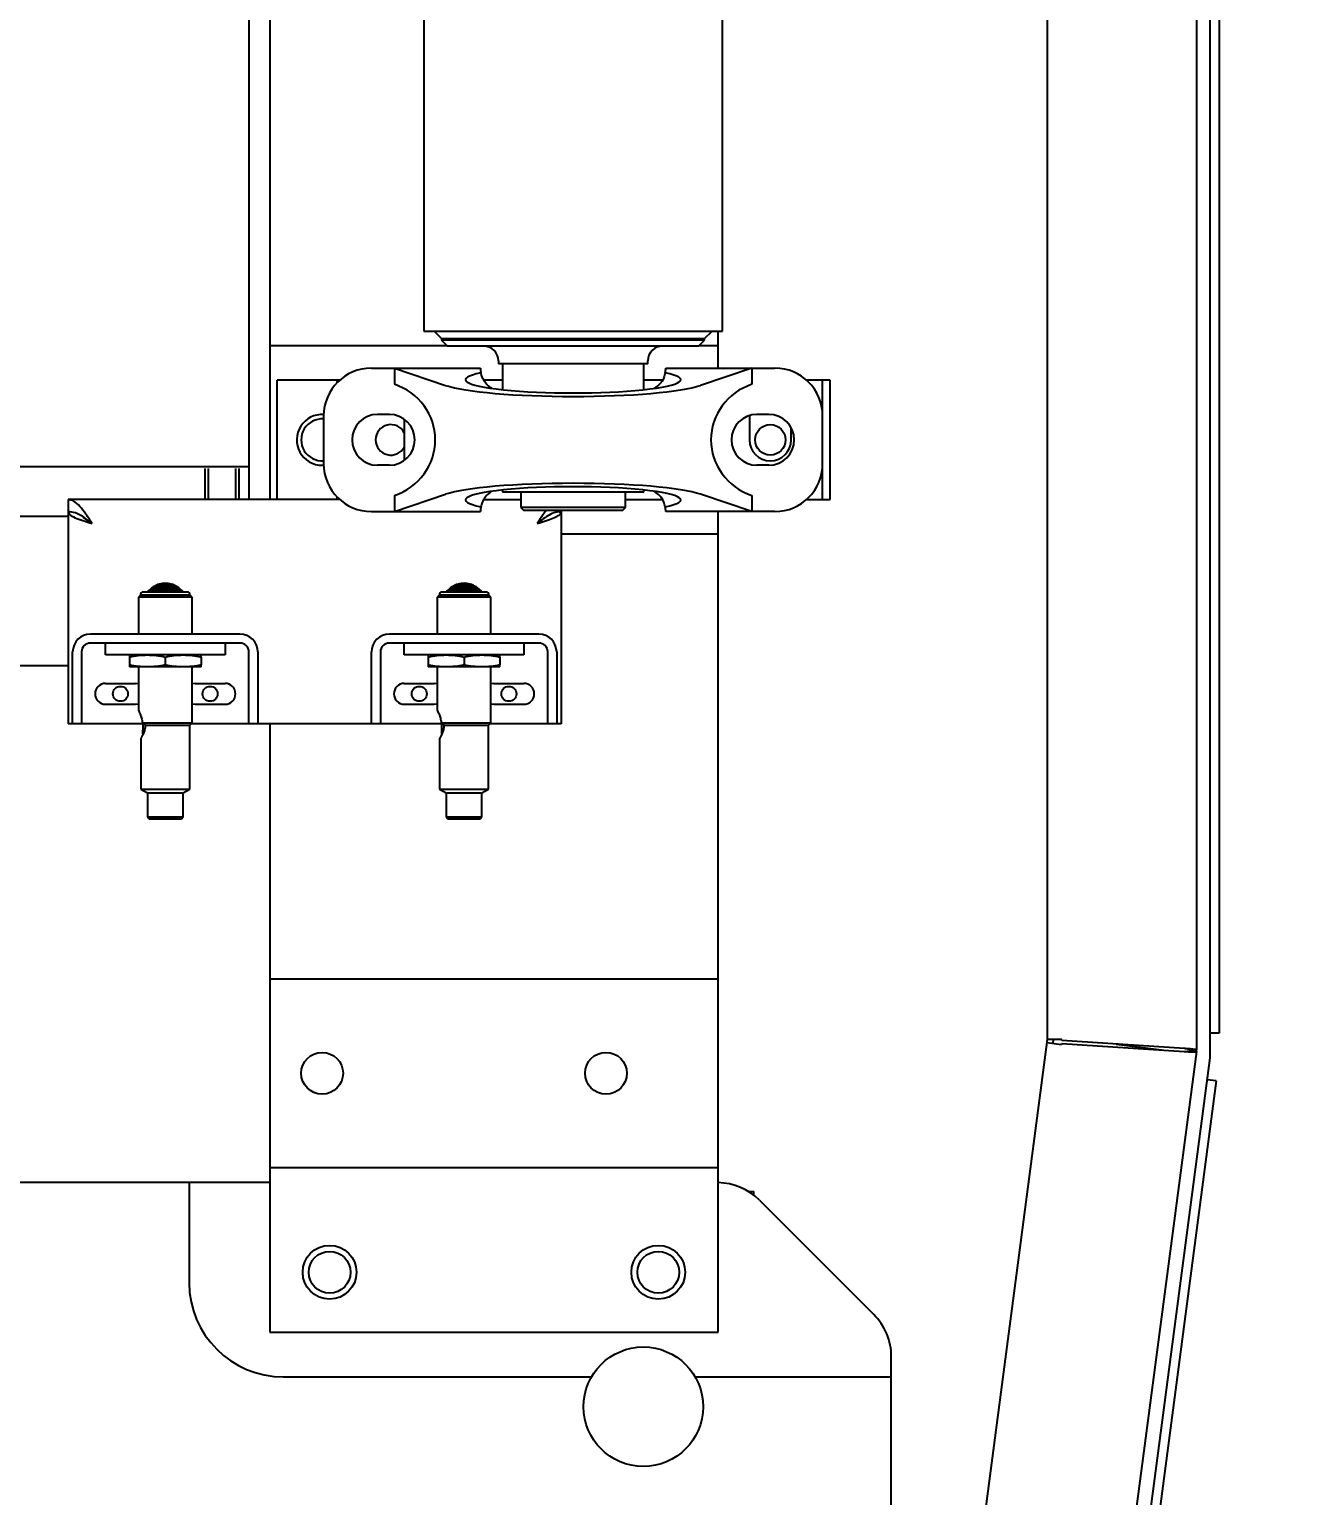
# Model space of a CAD drawing. Header units: inches. Extents: x -347369 to -260369, y 119522 to 149869.
# Drawn here: x -324684.1 to -324257, y 137574.9 to 138065.7 of the extents above; entities that cross this region are included whole.
import ezdxf

# ---------------------------------------------------------------- set-up
doc = ezdxf.new("R2010")
doc.units = ezdxf.units.IN
doc.header["$LTSCALE"] = 300
doc.layers.add('MACCHINA', color=40, linetype='Continuous')
doc.layers.add('QUOTE', color=7, linetype='Continuous')
doc.styles.get("Standard").update_dxf_attribs({"font": 'romans.shx'})
doc.dimstyles.new('sc1a100', dxfattribs={"dimscale": 100, "dimtxt": 3, "dimasz": 3, "dimexe": 0, "dimexo": 0, "dimgap": 1, "dimtad": 1, "dimzin": 12, "dimdsep": 46, "dimtxsty": 'Standard', "dimblk": 'CLOSEDBLANK', "dimcen": 1, "dimclrd": 253, "dimclre": 253, "dimclrt": 2, "dimadec": 0, "dimazin": 3, "dimtfac": 1, "dimtmove": 0, "dimatfit": 1, "dimldrblk": 'CLOSEDBLANK', "dimfxl": 1, "dimtolj": 1, "dimtzin": 0, "dimarcsym": 0})

# ---------------------------------------------------------------- blocks, each defined once
blk = doc.blocks.new('_ClosedBlank')
at = {"color": 0, "linetype": 'ByBlock', "lineweight": -2}
for p, q in [((-1, 0.1667), (0, 0)), ((-1, 0.1667), (-1, -0.1667)), ((0, 0), (-1, -0.1667))]:
    blk.add_line(p, q, dxfattribs=at)
blk = doc.blocks.new('*D28')
at = {"layer": 'Defpoints', "color": 0, "transparency": 16777216}
for p in [(-322483.62, 140399.66), (-321493.68, 139989.61), (-324251.39, 137231.89), (-323921.75, 136508.74), (-322483.62, 136499.66)]:
    blk.add_point(p, dxfattribs=at)
at = {"layer": 'QUOTE', "color": 253, "lineweight": -2, "transparency": 16777216}
for p, q in [((-324251.39, 137231.89), (-324517.44, 136965.84)), ((-322483.62, 136499.66), (-322483.62, 136123.4))]:
    blk.add_line(p, q, dxfattribs=at)
blk.add_arc((-322483.62, 138999.66), 2876.26, 230.97879, 264.02121, dxfattribs=at)
at = {"layer": 'QUOTE', "color": 253, "lineweight": -2, "transparency": 16777216, "xscale": 300, "yscale": 300, "zscale": 300}
for p, rotation in [((-324517.44, 136965.84), 137.9893954922992), ((-322483.62, 136123.4), 357.0106045077002)]:
    blk.add_blockref('_ClosedBlank', p, dxfattribs=dict(at, rotation=rotation))
at = {"layer": 'QUOTE', "color": 2, "transparency": 16777216, "insert": (-323488.65, 136573.31), "char_height": 300, "attachment_point": 5, "rotation": 337.5}
blk.add_mtext('\\A1;45°', dxfattribs=at)
blk = doc.blocks.new('A$C27be3406')
at = {"layer": 'MACCHINA'}
for p, q in [((1090.11, 384.88), (1090.11, -1275.6)), ((1040.11, 381.36), (1040.11, -1272.08)), ((931.5, -1035), (931.5, -65)), ((831.5, -148.5), (831.5, -1035)), ((780, -198.1), (780, -1091.4)), ((773, -374.5), (773, -1091.4)), ((1094.75, -1277.14), (1094.75, -567.5)), ((1097.75, -585), (1097.75, -1270)), ((831.5, -1035), (931.5, -1035)), ((835, -1035), (837.5, -1037.5)), ((925.5, -1037.5), (928, -1035)), ((930, -1047.4), (930, -1035)), ((839.4, -1039.9), (780, -1039.9)), ((837.5, -1037.5), (837.5, -1038)), ((837.5, -1037.5), (925.5, -1037.5)), ((837.5, -1038), (839.5, -1040)), ((925.5, -1038), (837.5, -1038)), ((923.5, -1040), (839.5, -1040)), ((923.5, -1040), (925.5, -1038)), ((930, -1039.9), (923.6, -1039.9)), ((925.5, -1038), (925.5, -1037.5)), ((856.5, -1045), (856.5, -1046)), ((906.5, -1046), (906.5, -1045)), ((814, -1047.4), (850.5, -1047.4)), ((821.68, -1047.4), (838.84, -1053.19)), ((821.68, -1047.4), (821.68, -1052.81)), ((906.5, -1046), (856.5, -1046)), ((857.83, -1046), (857.83, -1054.61)), ((905.17, -1054.61), (905.17, -1046)), ((912.5, -1047.4), (949, -1047.4)), ((941.32, -1047.4), (924.16, -1053.19)), ((941.32, -1047.4), (941.32, -1052.81)), ((782.5, -1091.4), (782.5, -1051.4)), ((803.42, -1051.4), (782.5, -1051.4)), ((802.5, -1052.28), (802.5, -1051.4)), ((857.83, -1051.4), (851.61, -1051.4)), ((911.33, -1051.4), (905.17, -1051.4)), ((967.5, -1051.4), (959.58, -1051.4)), ((965, -1091.4), (965, -1051.4)), ((967.5, -1091.4), (967.5, -1051.4)), ((798, -1063.4), (798, -1079.4)), ((820, -1062.9), (816, -1062.9)), ((825, -1064.53), (825, -1078.27)), ((940.5, -1063.28), (940.5, -1071.4)), ((947, -1062.9), (943, -1062.9)), ((954.5, -1071.4), (954.5, -1067.4)), ((773, -1080.48), (683, -1080.48)), ((758.25, -1081), (758.25, -1091.4)), ((759.45, -1091.4), (759.45, -1081)), ((768.55, -1081), (768.55, -1091.4)), ((769.75, -1091.4), (769.75, -1081)), ((797.5, -1079.9), (798.01, -1079.88)), ((820, -1079.9), (816, -1079.9)), ((947, -1079.9), (943, -1079.9)), ((857.83, -1088.19), (857.83, -1088.9)), ((905.17, -1088.9), (857.83, -1088.9)), ((864, -1088.9), (864, -1094)), ((899, -1094), (899, -1088.9)), ((905.17, -1088.9), (905.17, -1088.19)), ((803.42, -1091.4), (712.5, -1091.4)), ((712.5, -1091.4), (712.5, -1095.4)), ((802.5, -1091.4), (802.5, -1090.52)), ((821.68, -1095.4), (838.84, -1089.61)), ((821.68, -1089.99), (821.68, -1095.4)), ((851.61, -1091.4), (864, -1091.4)), ((864, -1094), (865, -1095)), ((899, -1094), (864, -1094)), ((898, -1095), (899, -1094)), ((899, -1091.4), (911.33, -1091.4)), ((941.32, -1095.4), (924.16, -1089.61)), ((941.32, -1089.99), (941.32, -1095.4)), ((959.58, -1091.4), (967.5, -1091.4)), ((712.5, -1097), (676.5, -1097)), ((713.05, -1095.5), (712.5, -1095.5)), ((712.5, -1095.5), (712.5, -1166.4)), ((814, -1095.4), (850.5, -1095.4)), ((898, -1095), (865, -1095)), ((876.84, -1095.5), (877.5, -1095.5)), ((877.5, -1095), (877.5, -1095.4)), ((877.5, -1095.5), (877.5, -1166.4)), ((949, -1095.4), (912.5, -1095.4)), ((930, -1370), (930, -1095.4)), ((877.5, -1102.9), (930, -1102.9)), ((736.7, -1123.4), (736, -1124.1)), ((753.3, -1123.4), (736.7, -1123.4)), ((736.75, -1122.9), (736.75, -1123.4)), ((739.5, -1121.83), (739, -1122.35)), ((740, -1121.37), (739.5, -1121.83)), ((750.5, -1121.83), (739.5, -1121.83)), ((740.5, -1120.97), (740, -1121.37)), ((750, -1121.37), (740, -1121.37)), ((741, -1120.62), (740.5, -1120.97)), ((749.5, -1120.97), (740.5, -1120.97)), ((741.5, -1120.32), (741, -1120.62)), ((749, -1120.62), (741, -1120.62)), ((742, -1120.06), (741.5, -1120.32)), ((748.5, -1120.32), (741.5, -1120.32)), ((742.5, -1119.85), (742, -1120.06)), ((748, -1120.06), (742, -1120.06)), ((743, -1119.69), (742.5, -1119.85)), ((747.5, -1119.85), (742.5, -1119.85)), ((743.5, -1119.56), (743, -1119.69)), ((747, -1119.69), (743, -1119.69)), ((744, -1119.47), (743.5, -1119.56)), ((746.5, -1119.56), (743.5, -1119.56)), ((744.5, -1119.42), (744, -1119.47)), ((746, -1119.47), (744, -1119.47)), ((745, -1119.4), (744.5, -1119.42)), ((745.5, -1119.42), (744.5, -1119.42)), ((745.5, -1119.42), (745, -1119.4)), ((746, -1119.47), (745.5, -1119.42)), ((746.5, -1119.56), (746, -1119.47)), ((747, -1119.69), (746.5, -1119.56)), ((747.5, -1119.85), (747, -1119.69)), ((748, -1120.06), (747.5, -1119.85)), ((748.5, -1120.32), (748, -1120.06)), ((749, -1120.62), (748.5, -1120.32)), ((749.5, -1120.97), (749, -1120.62)), ((750, -1121.37), (749.5, -1120.97)), ((750.5, -1121.83), (750, -1121.37)), ((751, -1122.35), (750.5, -1121.83)), ((753.25, -1123.4), (753.25, -1122.9)), ((754, -1124.1), (753.3, -1123.4)), ((836.7, -1123.4), (836, -1124.1)), ((853.3, -1123.4), (836.7, -1123.4)), ((836.75, -1122.9), (836.75, -1123.4)), ((839.5, -1121.83), (839, -1122.35)), ((840, -1121.37), (839.5, -1121.83)), ((850.5, -1121.83), (839.5, -1121.83)), ((840.5, -1120.97), (840, -1121.37)), ((850, -1121.37), (840, -1121.37)), ((841, -1120.62), (840.5, -1120.97)), ((849.5, -1120.97), (840.5, -1120.97)), ((841.5, -1120.32), (841, -1120.62)), ((849, -1120.62), (841, -1120.62)), ((842, -1120.06), (841.5, -1120.32)), ((848.5, -1120.32), (841.5, -1120.32)), ((842.5, -1119.85), (842, -1120.06)), ((848, -1120.06), (842, -1120.06)), ((843, -1119.69), (842.5, -1119.85)), ((847.5, -1119.85), (842.5, -1119.85)), ((843.5, -1119.56), (843, -1119.69)), ((847, -1119.69), (843, -1119.69)), ((844, -1119.47), (843.5, -1119.56)), ((846.5, -1119.56), (843.5, -1119.56)), ((844.5, -1119.42), (844, -1119.47)), ((846, -1119.47), (844, -1119.47)), ((845, -1119.4), (844.5, -1119.42)), ((845.5, -1119.42), (844.5, -1119.42)), ((845.5, -1119.42), (845, -1119.4)), ((846, -1119.47), (845.5, -1119.42)), ((846.5, -1119.56), (846, -1119.47)), ((847, -1119.69), (846.5, -1119.56)), ((847.5, -1119.85), (847, -1119.69)), ((848, -1120.06), (847.5, -1119.85)), ((848.5, -1120.32), (848, -1120.06)), ((849, -1120.62), (848.5, -1120.32)), ((849.5, -1120.97), (849, -1120.62)), ((850, -1121.37), (849.5, -1120.97)), ((850.5, -1121.83), (850, -1121.37)), ((851, -1122.35), (850.5, -1121.83)), ((853.25, -1123.4), (853.25, -1122.9)), ((854, -1124.1), (853.3, -1123.4)), ((736, -1124.1), (736, -1136.4)), ((754, -1124.1), (736, -1124.1)), ((754, -1136.4), (754, -1124.1)), ((836, -1124.1), (836, -1136.4)), ((854, -1124.1), (836, -1124.1)), ((854, -1136.4), (854, -1124.1)), ((770, -1136.4), (720, -1136.4)), ((870, -1136.4), (820, -1136.4)), ((714, -1166.4), (714, -1142.4)), ((717, -1142.4), (717, -1166.4)), ((770, -1139.4), (720, -1139.4)), ((725, -1143.4), (725, -1139.4)), ((765, -1143.4), (725, -1143.4)), ((765, -1139.4), (765, -1143.4)), ((773, -1166.4), (773, -1142.4)), ((776, -1142.4), (776, -1166.4)), ((814, -1166.4), (814, -1142.4)), ((817, -1142.4), (817, -1166.4)), ((870, -1139.4), (820, -1139.4)), ((825, -1143.4), (825, -1139.4)), ((865, -1143.4), (825, -1143.4)), ((865, -1139.4), (865, -1143.4)), ((873, -1166.4), (873, -1142.4)), ((876, -1142.4), (876, -1166.4)), ((712.5, -1147), (676.5, -1147)), ((733, -1144.08), (733, -1146.72)), ((757, -1147.4), (733, -1147.4)), ((736, -1147.4), (736, -1161.91)), ((745, -1144.08), (745, -1146.72)), ((754, -1166.1), (754, -1147.4)), ((757, -1144.08), (757, -1146.72)), ((833, -1144.08), (833, -1146.72)), ((857, -1147.4), (833, -1147.4)), ((836, -1147.4), (836, -1161.91)), ((845, -1144.08), (845, -1146.72)), ((854, -1166.1), (854, -1147.4)), ((857, -1144.08), (857, -1146.72)), ((725, -1152.9), (735, -1152.9)), ((736, -1153.05), (735, -1152.9)), ((755, -1152.9), (754, -1153.05)), ((755, -1152.9), (765, -1152.9)), ((825, -1152.9), (835, -1152.9)), ((836, -1153.05), (835, -1152.9)), ((855, -1152.9), (854, -1153.05)), ((855, -1152.9), (865, -1152.9)), ((725, -1159.9), (735, -1159.9)), ((735, -1159.9), (736, -1159.75)), ((754, -1159.75), (755, -1159.9)), ((755, -1159.9), (765, -1159.9)), ((825, -1159.9), (835, -1159.9)), ((835, -1159.9), (836, -1159.75)), ((854, -1159.75), (855, -1159.9)), ((855, -1159.9), (865, -1159.9)), ((737.5, -1166.4), (712.5, -1166.4)), ((737.34, -1166.1), (754, -1166.1)), ((737.34, -1166.1), (738.31, -1166.9)), ((737.5, -1166.23), (737.5, -1169.97)), ((738.31, -1166.9), (753.2, -1166.9)), ((753.2, -1166.9), (754, -1166.1)), ((753.2, -1188.26), (753.2, -1166.9)), ((837.5, -1166.4), (753.7, -1166.4)), ((780, -1166.4), (780, -1370)), ((837.34, -1166.1), (854, -1166.1)), ((837.34, -1166.1), (838.31, -1166.9)), ((837.5, -1166.23), (837.5, -1169.97)), ((838.31, -1166.9), (853.2, -1166.9)), ((853.2, -1166.9), (854, -1166.1)), ((853.2, -1188.26), (853.2, -1166.9)), ((877.5, -1166.4), (853.7, -1166.4)), ((736.8, -1171.29), (736.8, -1188.26)), ((836.8, -1171.29), (836.8, -1188.26)), ((736.8, -1188.26), (739, -1189.53)), ((736.8, -1188.26), (753.2, -1188.26)), ((739, -1189.53), (739, -1197.6)), ((739, -1189.53), (751, -1189.53)), ((751, -1189.53), (753.2, -1188.26)), ((751, -1197.6), (751, -1189.53)), ((836.8, -1188.26), (839, -1189.53)), ((836.8, -1188.26), (853.2, -1188.26)), ((839, -1189.53), (839, -1197.6)), ((839, -1189.53), (851, -1189.53)), ((851, -1189.53), (853.2, -1188.26)), ((851, -1197.6), (851, -1189.53)), ((739, -1197.6), (739.6, -1198.2)), ((739, -1197.6), (751, -1197.6)), ((739.6, -1198.2), (750.4, -1198.2)), ((750.4, -1198.2), (751, -1197.6)), ((839, -1197.6), (839.6, -1198.2)), ((839, -1197.6), (851, -1197.6)), ((839.6, -1198.2), (850.4, -1198.2)), ((850.4, -1198.2), (851, -1197.6)), ((930, -1251.9), (780, -1251.9)), ((1097.75, -1270), (1094.75, -1270)), ((1040.18, -1272.08), (999.55, -1580.65)), ((1040.05, -1273.08), (1045, -1273.73)), ((1045.11, -1272.08), (1040.11, -1272.08)), ((1042.19, -1272.08), (1042.03, -1273.34)), ((1045, -1273.73), (1045.05, -1273.41)), ((1045.05, -1273.41), (1086.05, -1276.09)), ((1045.11, -1272.41), (1045.11, -1272.08)), ((1086.11, -1275.1), (1045.11, -1272.41)), ((1063.27, -1273.6), (1078.43, -1275.59)), ((1088.09, -1275.86), (1090.08, -1276.12)), ((1088.11, -1275.6), (1090.11, -1275.6)), ((1090.08, -1276.12), (1045.6, -1613.94)), ((1057.62, -1559.72), (1094.68, -1278.18)), ((1096.68, -1285.98), (1093.71, -1285.59)), ((1096.68, -1285.98), (1060.59, -1560.11)), ((780, -1314.9), (930, -1314.9)), ((780, -1320), (677.5, -1320)), ((753, -1320), (753, -1353.5)), ((940.25, -1323), (942, -1323)), ((942, -1324.22), (942, -1323)), ((943.86, -1325.86), (982.14, -1364.14)), ((780, -1370), (930, -1370)), ((988, -1556.61), (988, -1378.28)), ((784.5, -1385), (887.68, -1385)), ((922.32, -1385), (988, -1385))]:
    blk.add_line(p, q, dxfattribs=at)
for centre, radius in [((947.5, -1071.4), 5.1), ((730, -1156.4), 2.5), ((760, -1156.4), 2.5), ((830, -1156.4), 2.5), ((860, -1156.4), 2.5), ((797.5, -1283.4), 7), ((892.5, -1283.4), 7), ((800, -1350), 9), ((800, -1350), 7), ((910, -1350), 9), ((910, -1350), 7), ((905, -1395), 20)]:
    blk.add_circle(centre, radius, dxfattribs=at)
for centre, radius, start, end in [((851.5, -1045), 5, 0, 90), ((911.5, -1045), 5, 90, 180), ((814, -1063.4), 16, 90, 180), ((858.56, -1047.4), 8.06, 180, 191.4505), ((904.44, -1047.4), 8.06, 348.5495, 0), ((949, -1063.4), 16, 0, 90), ((797.5, -1071.4), 8.5, 86.5781, 270), ((797.5, -1071.4), 7, 85.904, 274.096), ((816, -1071.4), 8.5, 90, 270), ((820, -1071.4), 8.5, 270, 90), ((943, -1071.4), 8.5, 90, 270), ((947, -1071.4), 8.5, 270, 90), ((820.5, -1071.4), 5.1, 28.0725, 331.7426), ((947.5, -1071.4), 7, 180, 0), ((814, -1079.4), 16, 180, 270), ((949, -1079.4), 16, 270, 0), ((858.56, -1095.4), 8.06, 168.5495, 180), ((904.44, -1095.4), 8.06, 0, 11.4505), ((737.25, -1122.9), 0.5, 90, 180), ((752.75, -1122.9), 0.5, 0, 90), ((837.25, -1122.9), 0.5, 90, 180), ((852.75, -1122.9), 0.5, 0, 90), ((720, -1142.4), 6, 90, 180), ((770, -1142.4), 6, 0, 90), ((820, -1142.4), 6, 90, 180), ((870, -1142.4), 6, 0, 90), ((720, -1142.4), 3, 90, 180), ((770, -1142.4), 3, 0, 90), ((820, -1142.4), 3, 90, 180), ((870, -1142.4), 3, 0, 90), ((725, -1156.4), 3.5, 90, 270), ((765, -1156.4), 3.5, 270, 90), ((825, -1156.4), 3.5, 90, 270), ((865, -1156.4), 3.5, 270, 90), ((1086.11, -1275.6), 2, 352.5, 0), ((1086.11, -1275.6), 4, 352.5, 0), ((1086.75, -1277.14), 8, 352.5, 0), ((929.72, -1340), 20, 45, 89.1856), ((784.5, -1353.5), 31.5, 180, 270), ((968, -1378.28), 20, 0, 45)]:
    blk.add_arc(centre, radius, start, end, dxfattribs=at)
for centre, major_axis, ratio, start_param, end_param in [((881.5, -1051.28), (36, 0), 0.122785, 2.599549, 6.825229), ((815.13, -1071.4), (20.24, 0), 0.970681, 5.041934, 7.524436), ((881.5, -1051.28), (45.4, 0), 0.122785, 3.490659, 5.934119), ((947.87, -1071.4), (20.24, 0), 0.970681, 1.900342, 4.382844), ((881.5, -1091.52), (45.4, 0), 0.122785, 0.349066, 2.792527), ((881.5, -1091.52), (36, 0), 0.122785, 5.741142, 9.966822)]:
    blk.add_ellipse(centre, major_axis=major_axis, ratio=ratio, start_param=start_param, end_param=end_param, dxfattribs=at)
for points, knots in [([(854.23, -1054.15), (853.87, -1053.91), (853, -1053.34), (851.95, -1052.1), (851.09, -1050.63), (850.79, -1049.49), (850.66, -1049)], [0, 0, 0, 0, 0.2224436, 0.5351927, 0.7967167, 1, 1, 1, 1]), ([(912.34, -1049), (912.19, -1049.53), (911.79, -1051), (910.61, -1052.82), (909.36, -1053.7), (908.74, -1054.14)], [0, 0, 0, 0, 0.219817, 0.606878, 1, 1, 1, 1]), ([(854.23, -1088.65), (853.87, -1088.89), (853, -1089.46), (851.95, -1090.7), (851.09, -1092.17), (850.79, -1093.31), (850.66, -1093.8)], [0, 0, 0, 0, 0.2224436, 0.5351927, 0.7967167, 1, 1, 1, 1]), ([(912.34, -1093.8), (912.19, -1093.27), (911.79, -1091.8), (910.61, -1089.98), (909.36, -1089.1), (908.74, -1088.66)], [0, 0, 0, 0, 0.219817, 0.606878, 1, 1, 1, 1]), ([(720.5, -1099.4), (719.82, -1098.33), (718.46, -1096.2), (716.42, -1093.52), (714.43, -1091.73), (713.13, -1091.51), (712.5, -1091.4)], [0, 0, 0, 0, 0.254649, 0.5095407, 0.7644336, 1, 1, 1, 1]), ([(720.5, -1099.4), (719.57, -1098.68), (717.71, -1097.22), (715.04, -1095.68), (713.31, -1095.49), (712.5, -1095.4)], [0, 0, 0, 0, 0.348138, 0.697529, 1, 1, 1, 1]), ([(717.41, -1097.16), (717.5, -1097.26), (717.85, -1097.68), (718.95, -1098.42), (719.98, -1099.07), (720.5, -1099.4)], [0, 0, 0, 0, 0.128919, 0.56446, 1, 1, 1, 1]), ([(872.53, -1095), (872.19, -1095.43), (871.18, -1096.7), (870.17, -1098.33), (869.5, -1099.4)], [0, 0, 0, 0, 0.340254, 1, 1, 1, 1]), ([(869.5, -1099.4), (870.44, -1099.11), (872.33, -1098.52), (874.81, -1097.65), (876.62, -1096.77), (877.42, -1096.05), (877.48, -1095.63), (877.5, -1095.5)], [0, 0, 0, 0, 0.224827, 0.449691, 0.674556, 0.89942, 1, 1, 1, 1]), ([(752.75, -1122.4), (752.65, -1122.4), (752.49, -1122.4), (751.52, -1122.4), (750.52, -1122.4), (749.28, -1122.4), (747.47, -1122.4), (745, -1122.4), (742.53, -1122.4), (740.72, -1122.4), (739.48, -1122.4), (738.48, -1122.4), (737.51, -1122.4), (737.35, -1122.4), (737.25, -1122.4)], [0, 0, 0, 0, 0.119728, 0.18418, 0.25, 0.31582, 0.380272, 0.5, 0.619728, 0.68418, 0.75, 0.81582, 0.880272, 1, 1, 1, 1]), ([(852.75, -1122.4), (852.65, -1122.4), (852.49, -1122.4), (851.52, -1122.4), (850.52, -1122.4), (849.28, -1122.4), (847.47, -1122.4), (845, -1122.4), (842.53, -1122.4), (840.72, -1122.4), (839.48, -1122.4), (838.48, -1122.4), (837.51, -1122.4), (837.35, -1122.4), (837.25, -1122.4)], [0, 0, 0, 0, 0.119728, 0.18418, 0.25, 0.31582, 0.380272, 0.5, 0.619728, 0.68418, 0.75, 0.81582, 0.880272, 1, 1, 1, 1]), ([(733, -1144.08), (733.99, -1143.88), (735.98, -1143.5), (737.99, -1143.43), (739, -1143.4)], [0, 0, 0, 0, 0.4981128, 1, 1, 1, 1]), ([(733, -1143.4), (733, -1143.43), (733, -1143.5), (733, -1143.88), (733, -1144.08)], [0, 0, 0, 0, 0.4977806, 1, 1, 1, 1]), ([(739, -1143.4), (740, -1143.43), (742.02, -1143.5), (744, -1143.88), (745, -1144.08)], [0, 0, 0, 0, 0.497781, 1, 1, 1, 1]), ([(745, -1144.08), (745.99, -1143.88), (747.98, -1143.5), (749.99, -1143.43), (751, -1143.4)], [0, 0, 0, 0, 0.498113, 1, 1, 1, 1]), ([(751, -1143.4), (752, -1143.43), (754.02, -1143.5), (756, -1143.88), (757, -1144.08)], [0, 0, 0, 0, 0.497781, 1, 1, 1, 1]), ([(757, -1144.08), (757, -1143.88), (757, -1143.5), (757, -1143.43), (757, -1143.4)], [0, 0, 0, 0, 0.498113, 1, 1, 1, 1]), ([(833, -1144.08), (833.99, -1143.88), (835.98, -1143.5), (837.99, -1143.43), (839, -1143.4)], [0, 0, 0, 0, 0.4981128, 1, 1, 1, 1]), ([(833, -1143.4), (833, -1143.43), (833, -1143.5), (833, -1143.88), (833, -1144.08)], [0, 0, 0, 0, 0.4977806, 1, 1, 1, 1]), ([(839, -1143.4), (840, -1143.43), (842.02, -1143.5), (844, -1143.88), (845, -1144.08)], [0, 0, 0, 0, 0.497781, 1, 1, 1, 1]), ([(845, -1144.08), (845.99, -1143.88), (847.98, -1143.5), (849.99, -1143.43), (851, -1143.4)], [0, 0, 0, 0, 0.498113, 1, 1, 1, 1]), ([(851, -1143.4), (852, -1143.43), (854.02, -1143.5), (856, -1143.88), (857, -1144.08)], [0, 0, 0, 0, 0.497781, 1, 1, 1, 1]), ([(857, -1144.08), (857, -1143.88), (857, -1143.5), (857, -1143.43), (857, -1143.4)], [0, 0, 0, 0, 0.498113, 1, 1, 1, 1]), ([(739, -1147.4), (738, -1147.37), (735.98, -1147.3), (734, -1146.92), (733, -1146.72)], [0, 0, 0, 0, 0.497781, 1, 1, 1, 1]), ([(733, -1146.72), (733, -1146.92), (733, -1147.3), (733, -1147.37), (733, -1147.4)], [0, 0, 0, 0, 0.498113, 1, 1, 1, 1]), ([(745, -1146.72), (744.01, -1146.92), (742.02, -1147.3), (740.01, -1147.37), (739, -1147.4)], [0, 0, 0, 0, 0.498113, 1, 1, 1, 1]), ([(751, -1147.4), (750, -1147.37), (747.98, -1147.3), (746, -1146.92), (745, -1146.72)], [0, 0, 0, 0, 0.497781, 1, 1, 1, 1]), ([(757, -1146.72), (756.01, -1146.92), (754.02, -1147.3), (752.01, -1147.37), (751, -1147.4)], [0, 0, 0, 0, 0.498113, 1, 1, 1, 1]), ([(757, -1147.4), (757, -1147.37), (757, -1147.3), (757, -1146.92), (757, -1146.72)], [0, 0, 0, 0, 0.497781, 1, 1, 1, 1]), ([(839, -1147.4), (838, -1147.37), (835.98, -1147.3), (834, -1146.92), (833, -1146.72)], [0, 0, 0, 0, 0.497781, 1, 1, 1, 1]), ([(833, -1146.72), (833, -1146.92), (833, -1147.3), (833, -1147.37), (833, -1147.4)], [0, 0, 0, 0, 0.498113, 1, 1, 1, 1]), ([(845, -1146.72), (844.01, -1146.92), (842.02, -1147.3), (840.01, -1147.37), (839, -1147.4)], [0, 0, 0, 0, 0.498113, 1, 1, 1, 1]), ([(851, -1147.4), (850, -1147.37), (847.98, -1147.3), (846, -1146.92), (845, -1146.72)], [0, 0, 0, 0, 0.497781, 1, 1, 1, 1]), ([(857, -1146.72), (856.01, -1146.92), (854.02, -1147.3), (852.01, -1147.37), (851, -1147.4)], [0, 0, 0, 0, 0.498113, 1, 1, 1, 1]), ([(857, -1147.4), (857, -1147.37), (857, -1147.3), (857, -1146.92), (857, -1146.72)], [0, 0, 0, 0, 0.497781, 1, 1, 1, 1]), ([(736.03, -1161.91), (736.03, -1161.9), (736.01, -1161.88), (736.26, -1162.34), (736.65, -1163.2), (737.13, -1164.48), (737.27, -1165.56), (737.34, -1166.1)], [0, 0, 0, 0, 0.119108, 0.319345, 0.531414, 0.766686, 1, 1, 1, 1]), ([(836.03, -1161.91), (836.03, -1161.9), (836.01, -1161.88), (836.26, -1162.34), (836.65, -1163.2), (837.13, -1164.48), (837.27, -1165.56), (837.34, -1166.1)], [0, 0, 0, 0, 0.119108, 0.319345, 0.531414, 0.766686, 1, 1, 1, 1]), ([(738.31, -1166.9), (738.25, -1167.39), (738.14, -1168.37), (737.67, -1169.66), (737.18, -1170.69), (736.83, -1171.3), (736.83, -1171.3), (736.83, -1171.29)], [0, 0, 0, 0, 0.2031029, 0.4051372, 0.6320154, 0.8690478, 1, 1, 1, 1]), ([(737.55, -1169.85), (737.55, -1169.82), (737.53, -1169.68), (737.53, -1169.37), (737.52, -1168.96), (737.53, -1168.57), (737.56, -1168.24), (737.6, -1168), (737.67, -1167.9), (737.73, -1167.9), (737.75, -1167.91)], [0, 0, 0, 0, 0.0567779, 0.1978429, 0.3391064, 0.480559, 0.6219219, 0.7630035, 0.9044183, 1, 1, 1, 1]), ([(737.75, -1167.91), (737.79, -1167.93), (737.87, -1167.99), (737.97, -1168.19), (738.02, -1168.37), (738.03, -1168.42)], [0, 0, 0, 0, 0.406363, 0.812601, 1, 1, 1, 1]), ([(838.31, -1166.9), (838.25, -1167.39), (838.14, -1168.37), (837.67, -1169.66), (837.18, -1170.69), (836.83, -1171.3), (836.83, -1171.3), (836.83, -1171.29)], [0, 0, 0, 0, 0.2031029, 0.4051372, 0.6320154, 0.8690478, 1, 1, 1, 1]), ([(837.55, -1169.85), (837.55, -1169.82), (837.53, -1169.68), (837.53, -1169.37), (837.52, -1168.96), (837.53, -1168.57), (837.56, -1168.24), (837.6, -1168), (837.67, -1167.9), (837.73, -1167.9), (837.75, -1167.91)], [0, 0, 0, 0, 0.0567779, 0.1978429, 0.3391064, 0.480559, 0.6219219, 0.7630035, 0.9044183, 1, 1, 1, 1]), ([(837.75, -1167.91), (837.79, -1167.93), (837.87, -1167.99), (837.97, -1168.19), (838.02, -1168.37), (838.03, -1168.42)], [0, 0, 0, 0, 0.406363, 0.812601, 1, 1, 1, 1])]:
    blk.add_open_spline(points, degree=3, knots=knots, dxfattribs=at)
for points in [[(712.5, -1095.5), (712.62, -1095.82), (712.86, -1096.47), (714.71, -1097.45), (717.36, -1098.42), (719.45, -1099.07), (720.5, -1099.4)], [(877.5, -1095.4), (876.83, -1095.46), (875.5, -1095.58), (873.5, -1096.51), (871.5, -1097.83), (870.17, -1098.88), (869.5, -1099.4)], [(1086.05, -1276.09), (1086.31, -1276.09), (1086.84, -1276.07), (1087.51, -1276.03), (1087.99, -1275.97), (1088.06, -1275.89), (1088.09, -1275.86)], [(1090.11, -1275.6), (1090.05, -1275.55), (1089.93, -1275.47), (1089.01, -1275.35), (1087.68, -1275.22), (1086.63, -1275.14), (1086.11, -1275.1)], [(1088.11, -1275.6), (1088.08, -1275.55), (1088.02, -1275.47), (1087.56, -1275.35), (1086.9, -1275.22), (1086.37, -1275.14), (1086.11, -1275.1)], [(1086.05, -1276.09), (1086.57, -1276.12), (1087.62, -1276.17), (1088.95, -1276.22), (1089.88, -1276.22), (1090.01, -1276.15), (1090.08, -1276.12)]]:
    blk.add_open_spline(points, degree=3, dxfattribs=at)

msp = doc.modelspace()

# ---------------------------------------------------------------- block references
at = {"layer": 'QUOTE'}
msp.add_blockref('A$C27be3406', (-325383.625, 138999.656), dxfattribs=at)

# ---------------------------------------------------------------- dimensions: what is measured, and where the dimension line sits
dim = msp.add_angular_dim_2l(base=(-323921.753, 136508.745), line1=((-322483.625, 136499.656), (-322483.625, 140399.656)), line2=((-324251.392, 137231.889), (-321493.675, 139989.605)), dimstyle='sc1a100', dxfattribs=at)
dim.commit()
dim.dimension.update_dxf_attribs({"geometry": '*D28', "text_midpoint": (-323488.649, 136573.311)})

doc.saveas('drawing.dxf')
